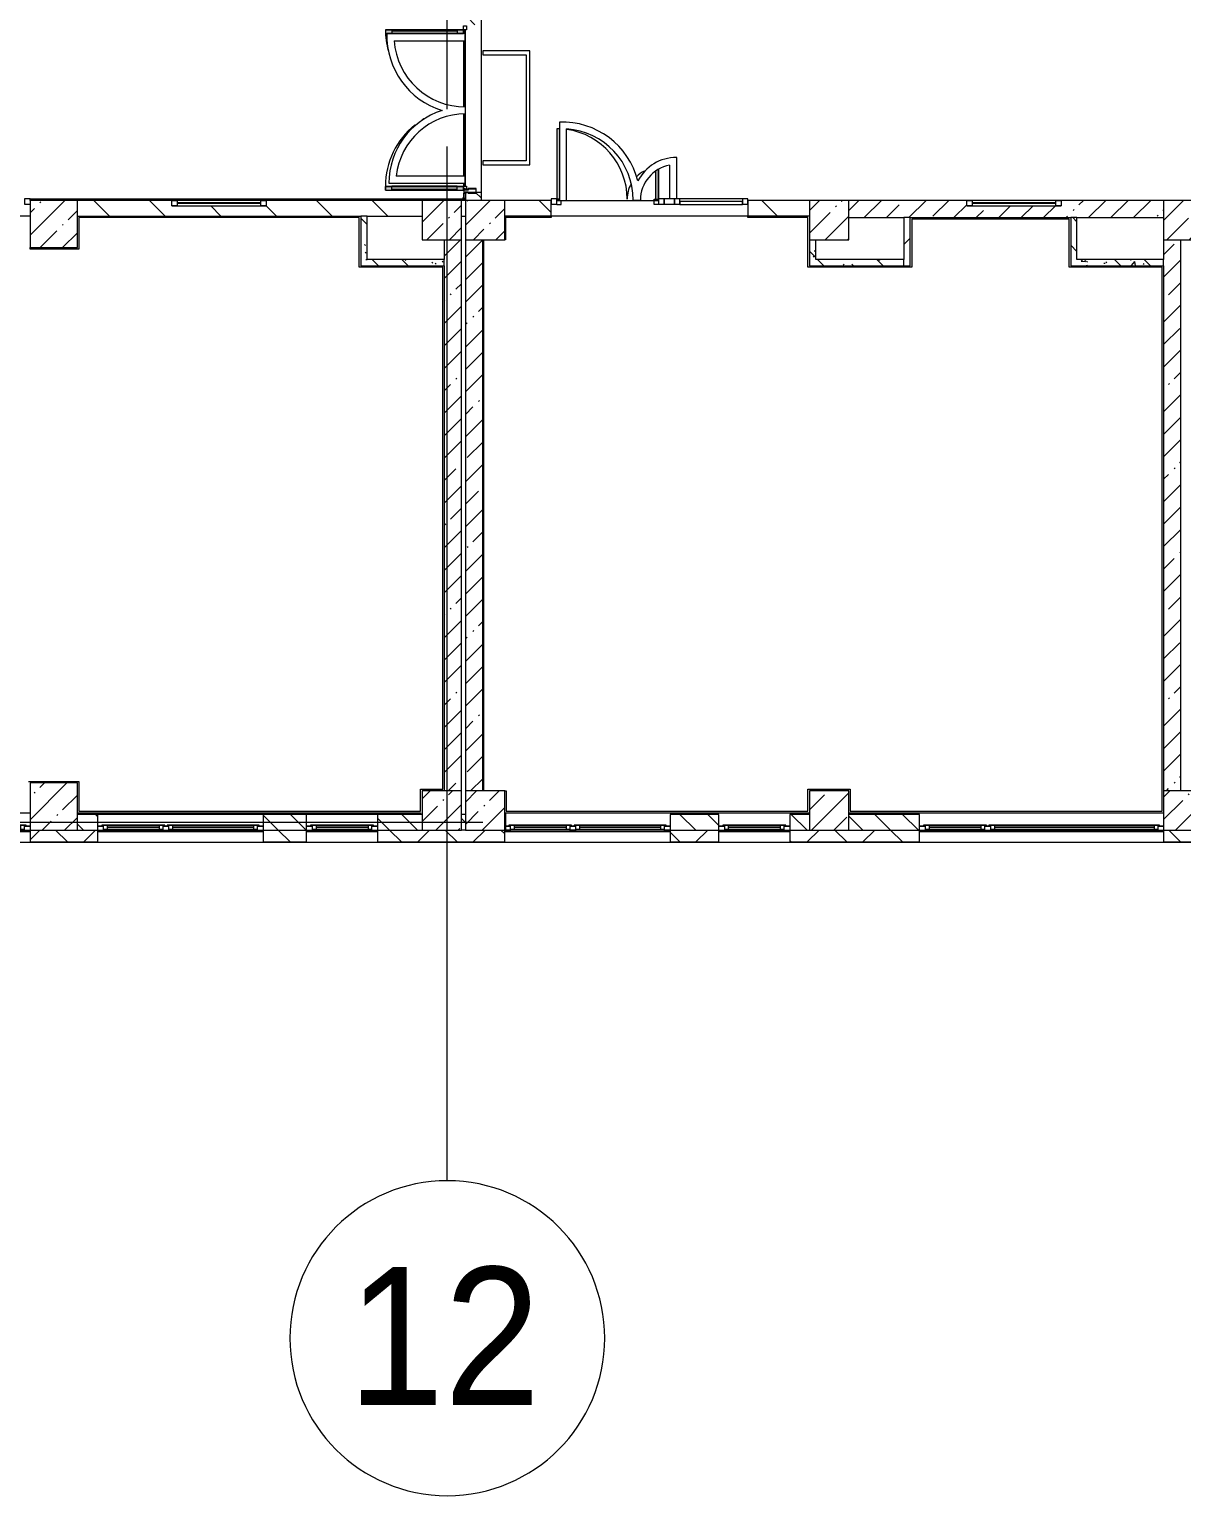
# Model space of a CAD drawing. Header units: millimetres. Extents: x 81382 to 274764, y -8553 to 29000.
# Drawn here: x 180754 to 195394, y -8553 to 10072 of the extents above; entities that cross this region are included whole.
import ezdxf

# ---------------------------------------------------------------- set-up
doc = ezdxf.new("R2010")
doc.units = ezdxf.units.MM
doc.linetypes.add('Осевая', pattern=[3175, 635, -476.25, 1587.5, -476.25])
for name, color, linetype, lineweight, true_color in [('A-DETL-GENF-4', 7, 'Continuous', 5, 0xaaaaaa), ('A-DETL-GENF-5', 7, 'Continuous', 5, 0xe2e2e2), ('A-DOOR-4', 7, 'Continuous', 5, 0xe2e2e2), ('A-DOOR-5', 7, 'Continuous', 5, 0xaaaaaa), ('A-FLOR-2', 7, 'Continuous', 5, 0xaaaaaa), ('I-WALL-4', 7, 'Continuous', 5, 0x787878)]:
    doc.layers.add(name, color=color, linetype=linetype, lineweight=lineweight, true_color=true_color)
for name, color, linetype, lineweight in [('A-GLAZ-3', 7, 'Continuous', 5), ('A-GLAZ-CURT-2', 7, 'Continuous', 5), ('A-GLAZ-CWMG-2', 7, 'Continuous', 5), ('A-WALL', 7, 'Continuous', 9), ('A-WALL-2', 7, 'Continuous', 5), ('I-WALL-2', 7, 'Continuous', 5), ('S-COLS-1', 7, 'Continuous', 5), ('Оси', 7, 'Continuous', 9), ('Оси-1', 7, 'Continuous', 20), ('Оси-2', 7, 'Осевая', 9)]:
    doc.layers.add(name, color=color, linetype=linetype, lineweight=lineweight)
doc.styles.add('Arial_1', font='arial.ttf', dxfattribs={"width": 0.9, "height": 1750})
pattern_1 = [(45, (147753.76, 0), (-285.123, 285.123), []), (45, (148038.9, 0), (-285.123, 285.123), [504.031, -100.806, 16.764, -84.042])]
pattern_2 = [(135, (147753.76, 0), (-377.171, -377.171), [533.4, -88.9, 17.78, -88.9]), (135, (147753.76, 376.94), (-377.171, -377.171), []), (50, (147753.76, 0), (637.6445, -55.7866), [66.675, -733.425]), (355, (147753.76, 0), (-123.349, 668.699), [53.34, -586.74]), (100.451, (147806.9, -4.65), (514.299, 612.908), [56.665, -623.315]), (46.184, (147753.8, 177.8), (948.776, -147.15), [100.012, -1100.137]), (96.636, (147832.8, 165.5), (830.909, 865.997), [84.998, -934.973]), (351.184, (147753.8, 177.8), (830.918, 865.988), [80.01, -880.11]), (21, (147842.66, 133.35), (530.6506, -357.928), [66.675, -733.425]), (326, (147842.66, 133.35), (216.308, 644.6585), [53.34, -586.74]), (71.451, (147886.9, 103.5), (746.9596, 286.724), [56.665, -623.315]), (37.5, (147753.76, 0), (10.8105, 295.9426), [16.764, -562.864, 16.764, -578.866, -588.962]), (37.5, (147753.76, 0), (10.8105, 295.9426), [-1175.258, 16.764, -572.198]), (7.5, (147753.76, 0), (233.8692, 350.6318), [16.764, -322.834, 16.764, -549.529, -224.472]), (7.5, (147753.76, 0), (233.8692, 350.6318), [-905.891, 16.764, -207.708]), (327.5, (147555.51, 0), (474.5678, -20.0513), [16.764, -205.486, 16.764, -676.656, -920.115]), (327.5, (147555.51, 0), (474.5678, -20.0513), [-915.67, 16.764, -903.351]), (317.5, (147466.6, 0), (518.452, 88.9934), [16.764, -272.161, 16.764, -443.738, -653.415]), (317.5, (147466.6, 0), (518.452, 88.9934), [-749.427, 16.764, -636.651])]
pattern_3 = [(135, (147753.76, 0), (-353.5534, -353.5534), [])]

# ---------------------------------------------------------------- blocks, each defined once
blk = doc.blocks.new('BSC_Колонна _Прямоугольная - 500х500-23286270-3_9_3_птичка')
at = {"layer": 'S-COLS-1'}
h = blk.add_hatch(dxfattribs=at)
h.set_pattern_fill('FP_68', color=256, style=0, pattern_type=2)
h.set_pattern_definition([(45, (-38790, -7650), (-285.123, 285.123), []), (45, (-38504.88, -7650), (-285.123, 285.123), [504.031, -100.806, 16.764, -84.042])])
h.paths.add_polyline_path([(-250, -250), (250, -250), (250, 250), (-250, 250), (-250, 100)])
for p, q in [((250, 250), (-250, 250)), ((-250, 250), (-250, -250)), ((250, -250), (250, 250)), ((-250, -250), (250, -250))]:
    blk.add_line(p, q, dxfattribs=at)
blk = doc.blocks.new('BSC_Колонна _Прямоугольная - 500х500-V190-3_9_3_птичка')
at = {"layer": 'S-COLS-1'}
h = blk.add_hatch(dxfattribs=at)
h.set_pattern_fill('FP_69', color=256, style=0, pattern_type=2)
h.set_pattern_definition([(45, (-43160, -7650), (-285.123, 285.123), []), (45, (-42874.88, -7650), (-285.123, 285.123), [504.031, -100.806, 16.764, -84.042])])
h.paths.add_polyline_path([(-250, -250), (250, -250), (250, 250), (-250, 250)])
for p, q in [((250, 250), (-250, 250)), ((-250, 250), (-250, -250)), ((250, -250), (250, 250)), ((-250, -250), (250, -250))]:
    blk.add_line(p, q, dxfattribs=at)
blk = doc.blocks.new('BSC_Колонна _Прямоугольная - 500х500-V191-3_9_3_птичка')
at = {"layer": 'S-COLS-1'}
h = blk.add_hatch(dxfattribs=at)
h.set_pattern_fill('FP_70', color=256, style=0, pattern_type=2)
h.set_pattern_definition([(45, (-47660, -7650), (-285.123, 285.123), []), (45, (-47374.88, -7650), (-285.123, 285.123), [504.031, -100.806, 16.764, -84.042])])
h.paths.add_polyline_path([(-113, -250), (250, -250), (250, 250), (-250, 250), (-250, -250)])
for p, q in [((250, 250), (-250, 250)), ((-250, 250), (-250, -250)), ((250, -250), (250, 250)), ((-250, -250), (250, -250))]:
    blk.add_line(p, q, dxfattribs=at)
blk = doc.blocks.new('BSC_Колонна _Прямоугольная - 500х500-V196-3_9_3_птичка')
at = {"layer": 'S-COLS-1'}
h = blk.add_hatch(dxfattribs=at)
h.set_pattern_fill('FP_75', color=256, style=0, pattern_type=2)
h.set_pattern_definition([(45, (-38790, -150), (-285.123, 285.123), []), (45, (-38504.88, -150), (-285.123, 285.123), [504.031, -100.806, 16.764, -84.042])])
h.paths.add_polyline_path([(-250, -250), (250, -250), (250, 250), (-250, 250), (-250, 80)])
for p, q in [((250, 250), (-250, 250)), ((-250, 250), (-250, -250)), ((250, -250), (250, 250)), ((-250, -250), (250, -250))]:
    blk.add_line(p, q, dxfattribs=at)
blk = doc.blocks.new('BSC_Колонна _Прямоугольная - 500х500-V197-3_9_3_птичка')
at = {"layer": 'S-COLS-1'}
h = blk.add_hatch(dxfattribs=at)
h.set_pattern_fill('FP_76', color=256, style=0, pattern_type=2)
h.set_pattern_definition([(45, (-43160, -150), (-285.123, 285.123), []), (45, (-42874.88, -150), (-285.123, 285.123), [504.031, -100.806, 16.764, -84.042])])
h.paths.add_polyline_path([(-250, -250), (250, -250), (250, 250), (-250, 250)])
for p, q in [((250, 250), (-250, 250)), ((-250, 250), (-250, -250)), ((250, -250), (250, 250)), ((-250, -250), (250, -250))]:
    blk.add_line(p, q, dxfattribs=at)
blk = doc.blocks.new('BSC_Колонна _Прямоугольная - 500х500-V198-3_9_3_птичка')
at = {"layer": 'S-COLS-1'}
h = blk.add_hatch(dxfattribs=at)
h.set_pattern_fill('FP_77', color=256, style=0, pattern_type=2)
h.set_pattern_definition([(45, (-47660, -150), (-285.123, 285.123), []), (45, (-47374.88, -150), (-285.123, 285.123), [504.031, -100.806, 16.764, -84.042])])
h.paths.add_polyline_path([(-250, -250), (250, -250), (250, 250), (-250, 250)])
for p, q in [((250, 250), (-250, 250)), ((-250, 250), (-250, -250)), ((250, -250), (250, 250)), ((-250, -250), (250, -250))]:
    blk.add_line(p, q, dxfattribs=at)
blk = doc.blocks.new('BSC_Колонна _Прямоугольная - 600х600-V214-3_9_3_птичка')
at = {"layer": 'S-COLS-1'}
h = blk.add_hatch(dxfattribs=at)
h.set_pattern_fill('FP_100', color=256, style=0, pattern_type=2)
h.set_pattern_definition([(45, (-33310, -7600), (-285.123, 285.123), []), (45, (-33024.88, -7600), (-285.123, 285.123), [504.031, -100.806, 16.764, -84.042])])
h.paths.add_polyline_path([(-300, -300), (300, -300), (300, 300), (-300, 300), (-300, 150)])
for p, q in [((300, 300), (-300, 300)), ((-300, 300), (-300, -300)), ((300, -300), (300, 300)), ((-300, -300), (300, -300))]:
    blk.add_line(p, q, dxfattribs=at)
blk = doc.blocks.new('BSC_Колонна _Прямоугольная - 600х600-V215-3_9_3_птичка')
at = {"layer": 'S-COLS-1'}
h = blk.add_hatch(dxfattribs=at)
h.set_pattern_fill('FP_101', color=256, style=0, pattern_type=2)
h.set_pattern_definition([(45, (-33310, -200), (-285.123, 285.123), []), (45, (-33024.88, -200), (-285.123, 285.123), [504.031, -100.806, 16.764, -84.042])])
h.paths.add_polyline_path([(-300, -300), (300, -300), (300, 300), (-300, 300), (-300, 30)])
for p, q in [((300, 300), (-300, 300)), ((-300, 300), (-300, -300)), ((300, -300), (300, 300)), ((-300, -300), (300, -300))]:
    blk.add_line(p, q, dxfattribs=at)
blk = doc.blocks.new('120_Окно_СКБ_2Ст - 120_Окно_СКБ_2Ст 2100х2400 _мал створка справа_-22446225-3_9_3_птичка')
at = {"layer": 'A-GLAZ-3'}
for p, q in [((-1050, -127), (-1050, -57)), ((-1050, -57), (-980, -57)), ((1050, -57), (-1050, -57)), ((-980, -127), (-1050, -127)), ((-1050, -127), (-1000, -127)), ((-980, -127), (-1000, -127)), ((-1000, -127), (-1000, -137)), ((-1000, -137), (170, -137)), ((170, -137), (-1000, -137)), ((-980, -57), (-980, -127)), ((150, -87), (-980, -87)), ((-980, -87), (-980, -127)), ((-930, -137), (-930, -87)), ((-930, -107), (100, -107)), ((100, -117), (-930, -117)), ((100, -137), (100, -87)), ((150, -127), (150, -57)), ((150, -57), (220, -57)), ((150, -127), (150, -87)), ((220, -127), (150, -127)), ((170, -127), (150, -127)), ((170, -127), (200, -127)), ((170, -137), (170, -127)), ((220, -127), (200, -127)), ((200, -127), (200, -137)), ((200, -137), (1000, -137)), ((1000, -137), (200, -137)), ((220, -57), (220, -127)), ((980, -87), (220, -87)), ((220, -87), (220, -127)), ((270, -137), (270, -87)), ((270, -107), (930, -107)), ((930, -117), (270, -117)), ((930, -137), (930, -87)), ((980, -127), (980, -57)), ((980, -57), (1050, -57)), ((980, -127), (980, -87)), ((1050, -127), (980, -127)), ((1000, -127), (980, -127)), ((1000, -127), (1050, -127)), ((1000, -137), (1000, -127)), ((1050, -57), (1050, -127))]:
    blk.add_line(p, q, dxfattribs=at)
blk = doc.blocks.new('120_Окно_СКБ_1Ст - 120_Окно_СКБ_1Ст 900х2500_h_-22445987-3_9_3_птичка')
at = {"layer": 'A-GLAZ-3'}
for p, q in [((-450, -127), (-450, -57)), ((-450, -57), (-380, -57)), ((450, -57), (-450, -57)), ((-380, -127), (-450, -127)), ((-450, -127), (-400, -127)), ((-380, -127), (-400, -127)), ((-400, -127), (-400, -137)), ((-400, -137), (400, -137)), ((400, -137), (-400, -137)), ((-380, -57), (-380, -127)), ((380, -87), (-380, -87)), ((-380, -87), (-380, -127)), ((-330, -137), (-330, -87)), ((-330, -107), (330, -107)), ((330, -117), (-330, -117)), ((330, -137), (330, -87)), ((380, -127), (380, -57)), ((380, -57), (450, -57)), ((380, -127), (380, -87)), ((450, -127), (380, -127)), ((400, -127), (380, -127)), ((400, -127), (450, -127)), ((400, -137), (400, -127)), ((450, -57), (450, -127))]:
    blk.add_line(p, q, dxfattribs=at)
blk = doc.blocks.new('120_Окно_СКБ_2Ст - 120_Окно_СКБ_2Ст 3100х2500 _мал_створка слева_ 2-V220-3_9_3_птичка')
at = {"layer": 'A-GLAZ-3'}
for p, q in [((-1550, -127), (-1550, -57)), ((-1550, -57), (-1480, -57)), ((1550, -57), (-1550, -57)), ((-1480, -127), (-1550, -127)), ((-1550, -127), (-1500, -127)), ((-1480, -127), (-1500, -127)), ((-1500, -127), (-1500, -137)), ((-1500, -137), (670, -137)), ((670, -137), (-1500, -137)), ((-1480, -57), (-1480, -127)), ((650, -87), (-1480, -87)), ((-1480, -87), (-1480, -127)), ((-1430, -137), (-1430, -87)), ((-1430, -107), (600, -107)), ((600, -117), (-1430, -117)), ((600, -137), (600, -87)), ((650, -127), (650, -57)), ((650, -57), (720, -57)), ((650, -127), (650, -87)), ((720, -127), (650, -127)), ((670, -127), (650, -127)), ((670, -127), (700, -127)), ((670, -137), (670, -127)), ((720, -127), (700, -127)), ((700, -127), (700, -137)), ((700, -137), (1500, -137)), ((1500, -137), (700, -137)), ((720, -57), (720, -127)), ((1480, -87), (720, -87)), ((720, -87), (720, -127)), ((770, -137), (770, -87)), ((770, -107), (1430, -107)), ((1430, -117), (770, -117)), ((1430, -137), (1430, -87)), ((1480, -127), (1480, -57)), ((1480, -57), (1550, -57)), ((1480, -127), (1480, -87)), ((1550, -127), (1480, -127)), ((1500, -127), (1480, -127)), ((1500, -127), (1550, -127)), ((1500, -137), (1500, -127)), ((1550, -57), (1550, -127))]:
    blk.add_line(p, q, dxfattribs=at)
blk = doc.blocks.new('120_Окно_СКБ_2Ст - 120_Окно_СКБ_2Ст 2100х2400 _мал створка справа_-V221-3_9_3_птичка')
at = {"layer": 'A-GLAZ-3'}
for p, q in [((-1050, -127), (-1050, -57)), ((-1050, -57), (-980, -57)), ((1050, -57), (-1050, -57)), ((-980, -127), (-1050, -127)), ((-1050, -127), (-1000, -127)), ((-980, -127), (-1000, -127)), ((-1000, -127), (-1000, -137)), ((-1000, -137), (170, -137)), ((170, -137), (-1000, -137)), ((-980, -57), (-980, -127)), ((150, -87), (-980, -87)), ((-980, -87), (-980, -127)), ((-930, -137), (-930, -87)), ((-930, -107), (100, -107)), ((100, -117), (-930, -117)), ((100, -137), (100, -87)), ((150, -127), (150, -57)), ((150, -57), (220, -57)), ((150, -127), (150, -87)), ((220, -127), (150, -127)), ((170, -127), (150, -127)), ((170, -127), (200, -127)), ((170, -137), (170, -127)), ((220, -127), (200, -127)), ((200, -127), (200, -137)), ((200, -137), (1000, -137)), ((1000, -137), (200, -137)), ((220, -57), (220, -127)), ((980, -87), (220, -87)), ((220, -87), (220, -127)), ((270, -137), (270, -87)), ((270, -107), (930, -107)), ((930, -117), (270, -117)), ((930, -137), (930, -87)), ((980, -127), (980, -57)), ((980, -57), (1050, -57)), ((980, -127), (980, -87)), ((1050, -127), (980, -127)), ((1000, -127), (980, -127)), ((1000, -127), (1050, -127)), ((1000, -137), (1000, -127)), ((1050, -57), (1050, -127))]:
    blk.add_line(p, q, dxfattribs=at)
blk = doc.blocks.new('BSC_Колонна _Прямоугольная - 500х500-V246-3_9_3_птичка')
at = {"layer": 'S-COLS-1'}
h = blk.add_hatch(dxfattribs=at)
h.set_pattern_fill('FP_123', color=256, style=0, pattern_type=2)
h.set_pattern_definition([(45, (-38240, -150), (-285.123, 285.123), []), (45, (-37954.88, -150), (-285.123, 285.123), [504.031, -100.806, 16.764, -84.042])])
h.paths.add_polyline_path([(-15, -250), (250, -250), (250, 250), (-250, 250), (-250, -250)])
for p, q in [((250, 250), (-250, 250)), ((-250, 250), (-250, -250)), ((250, -250), (250, 250)), ((-250, -250), (250, -250))]:
    blk.add_line(p, q, dxfattribs=at)
blk = doc.blocks.new('BSC_Колонна _Прямоугольная - 500х500-V247-3_9_3_птичка')
at = {"layer": 'S-COLS-1'}
h = blk.add_hatch(dxfattribs=at)
h.set_pattern_fill('FP_124', color=256, style=0, pattern_type=2)
h.set_pattern_definition([(45, (-38240, -7650), (-285.123, 285.123), []), (45, (-37954.88, -7650), (-285.123, 285.123), [504.031, -100.806, 16.764, -84.042])])
h.paths.add_polyline_path([(-15, -250), (250, -250), (250, 250), (-250, 250), (-250, -250)])
for p, q in [((250, 250), (-250, 250)), ((-250, 250), (-250, -250)), ((250, -250), (250, 250)), ((-250, -250), (250, -250))]:
    blk.add_line(p, q, dxfattribs=at)
blk = doc.blocks.new('120_Окно_СКБ_1Ст - 120_Окно_СКБ_1Ст 400х1200 EI30-24228909-3_9_3_птичка')
at = {"layer": 'A-GLAZ-3'}
for p, q in [((-600, 30), (-600, 100)), ((-600, 100), (-530, 100)), ((600, 100), (-600, 100)), ((-530, 30), (-600, 30)), ((-600, 30), (600, 30)), ((-530, 100), (-530, 30)), ((530, 70), (-530, 70)), ((530, 60), (-530, 60)), ((530, 30), (530, 100)), ((530, 100), (600, 100)), ((600, 30), (530, 30)), ((600, 100), (600, 30))]:
    blk.add_line(p, q, dxfattribs=at)
blk = doc.blocks.new('Прямоугольный импост - 50 x 70 мм-31700031-3_9_3_птичка')
at = {"layer": 'A-GLAZ-CWMG-2'}
for p, q in [((-70, 35), (0, 35)), ((-70, -35), (-70, 35)), ((0, -35), (-70, -35)), ((0, -15), (0, -35))]:
    blk.add_line(p, q, dxfattribs=at)
blk = doc.blocks.new('Прямоугольный импост - 50 x 70 мм-V347-3_9_3_птичка')
at = {"layer": 'A-GLAZ-CWMG-2'}
for p, q in [((-70, 35), (0, 35)), ((-70, -35), (-70, 35)), ((0, 35), (0, -35)), ((0, -35), (-70, -35))]:
    blk.add_line(p, q, dxfattribs=at)
blk = doc.blocks.new('Дверь_Витражная_остекление_ - ДВН_ДАО_Главный вход_1200 в свету-V350-3_9_3_птичка')
at = {"layer": 'A-DOOR-4'}
for points in [[(-647, 30), (-613, 35), (-613, 925), (-647, 922), (-647, 35)], [(607, 30), (647, 35), (647, 410), (607, 378), (607, 35)]]:
    blk.add_hatch(color=256, dxfattribs=at).paths.add_polyline_path(points)
at = {"layer": 'A-DETL-GENF-4'}
for p, q in [((-613, 925), (-647, 925)), ((-647, 925), (-647, 35)), ((607, 385), (607, 30)), ((647, 35), (647, 410)), ((-647, 30), (-613, 30)), ((-613, 30), (-647, 30)), ((-592, -40), (-592, 15)), ((592, -40), (592, 30)), ((592, 30), (647, 30)), ((607, 30), (647, 30)), ((-647, -40), (-592, -40)), ((647, -40), (592, -40))]:
    blk.add_line(p, q, dxfattribs=at)
at = {"layer": 'A-DOOR-5'}
for p, q in [((-647, 925), (-647, 35)), ((647, 410), (647, 35))]:
    blk.add_line(p, q, dxfattribs=at)
for centre, radius, start, end in [((-647, 30), 895, 87.7864, 90), ((-647, 30), 895, 360, 81.929), ((647, 30), 400, 117.1206, 134.5389), ((647, 30), 400, 151.213, 180)]:
    blk.add_arc(centre, radius, start, end, dxfattribs=at)
blk = doc.blocks.new('Системная панель - Стемалит - 40мм-32257327-3_9_3_птичка')
at = {"layer": 'A-GLAZ-CURT-2'}
for p, q in [((65, 35), (-65, 35)), ((-65, 35), (-65, -35)), ((65, -35), (65, 35)), ((-65, -35), (65, -35))]:
    blk.add_line(p, q, dxfattribs=at)
blk = doc.blocks.new('Прямоугольный импост - 50 x 70 мм-31687886-3_9_3_птичка')
at = {"layer": 'A-GLAZ-CWMG-2'}
for p, q in [((-35, 35), (35, 35)), ((-35, -35), (-35, 35)), ((35, 35), (35, -35)), ((35, -35), (-35, -35))]:
    blk.add_line(p, q, dxfattribs=at)
blk = doc.blocks.new('Прямоугольный импост - 50 x 70 мм-31701779-3_9_3_птичка')
at = {"layer": 'A-GLAZ-CWMG-2'}
for p, q in [((0, 35), (-70, 35)), ((-70, 35), (-70, -35)), ((0, -35), (0, 35)), ((-70, -35), (0, -35))]:
    blk.add_line(p, q, dxfattribs=at)
blk = doc.blocks.new('Системная панель - Стекло - 40мм-V351-3_9_3_птичка')
at = {"layer": 'A-GLAZ-CURT-2'}
for p, q in [((397.5, 0), (-397.5, 0)), ((-397.5, 0), (-397.5, -40)), ((397.5, -40), (397.5, 0)), ((-397.5, -40), (397.5, -40))]:
    blk.add_line(p, q, dxfattribs=at)
blk = doc.blocks.new('Прямоугольный импост - 50 x 70 мм-31702100-3_9_3_птичка')
at = {"layer": 'A-GLAZ-CWMG-2'}
for p, q in [((-35, 35), (35, 35)), ((-35, -35), (-35, 35)), ((35, 35), (35, -35)), ((35, -35), (-35, -35))]:
    blk.add_line(p, q, dxfattribs=at)
blk = doc.blocks.new('Прямоугольный импост - 50 x 70 мм-31720914-3_9_3_птичка')
at = {"layer": 'A-GLAZ-CWMG-2'}
blk.add_line((32940, 7920), (32145, 7920), dxfattribs=at)
blk = doc.blocks.new('Прямоугольный импост - Импост структурный с накладкой - 160мм Темный-31239214-3_9_3_птичка')
at = {"layer": 'A-GLAZ-CWMG-2'}
for p, q in [((-50, 0), (-50, 17)), ((-50, 17), (0, 17)), ((-40, 0), (-50, 0)), ((-40, -40), (-40, 0)), ((0, 0), (-10, 0)), ((-10, 0), (-10, -40)), ((0, 17), (0, 0)), ((-50, -140), (-50, -40)), ((-50, -40), (-40, -40)), ((0, -140), (-50, -140)), ((-10, -40), (0, -40)), ((0, -40), (0, -140))]:
    blk.add_line(p, q, dxfattribs=at)
blk = doc.blocks.new('Дверь_Витражная_остекление_ - ДВН_ДАО_Главный вход_1800 в свету 5-32258809-3_9_3_птичка')
at = {"layer": 'A-DETL-GENF-5'}
for points in [[(-947.5, -1012.5), (-947.5, -20), (-992.5, -20), (-992.5, -1012.5)], [(1042.5, -1012.5), (1042.5, -20), (997.5, -20), (997.5, -1012.5)]]:
    blk.add_hatch(color=256, dxfattribs=at).paths.add_polyline_path(points)
at = {"layer": 'A-DETL-GENF-4'}
for p, q in [((-947.5, -20), (-992.5, -20)), ((-992.5, -1012.5), (-992.5, -20)), ((-947.5, -20), (-992.5, -20)), ((-992.5, -20), (-992.5, -1012.5)), ((-992.5, -100), (-947.5, -100)), ((-982.5, -932.5), (-982.5, -100)), ((-947.5, -1012.5), (-947.5, -20)), ((-947.5, -1012.5), (-947.5, -20)), ((988.5, -932.5), (988.5, -100)), ((997.5, -1012.5), (997.5, -20)), ((997.5, -20), (997.5, -1012.5)), ((1042.5, -100), (997.5, -100)), ((1032.5, -932.5), (1032.5, -100)), ((1042.5, -1012.5), (1042.5, -20)), ((1042.5, -1012.5), (1042.5, -20)), ((-992.5, -932.5), (-947.5, -932.5)), ((-992.5, -1012.5), (-947.5, -1012.5)), ((-992.5, -1012.5), (-947.5, -1012.5)), ((1042.5, -932.5), (997.5, -932.5)), ((1042.5, -1012.5), (997.5, -1012.5)), ((997.5, -1012.5), (1042.5, -1012.5))]:
    blk.add_line(p, q, dxfattribs=at)
at = {"layer": 'A-DOOR-5'}
for p, q in [((-1042.5, 20), (-992.5, 20)), ((-1042.5, -20), (-1042.5, 20)), ((-992.5, 20), (-992.5, -20)), ((992.5, 20), (1042.5, 20)), ((992.5, -20), (992.5, 20)), ((1042.5, 20), (1042.5, -20)), ((-992.5, -20), (-1042.5, -20)), ((-992.5, -1012.5), (-992.5, -20)), ((992.5, -1012.5), (992.5, -20)), ((1042.5, -20), (992.5, -20))]:
    blk.add_line(p, q, dxfattribs=at)
for centre, start, end in [((992.5, -20), 208.98841, 212.15997), ((992.5, -20), 218.4779, 270), ((-992.5, -20), 270, 285.59895)]:
    blk.add_arc(centre, 992.5, start, end, dxfattribs=at)
blk = doc.blocks.new('Прямоугольный импост - Импост структурный с накладкой - 160мм Темный-31915521-3_9_3_птичка')
at = {"layer": 'A-GLAZ-CWMG-2'}
for p, q in [((-25, 0), (-25, 17)), ((-25, 17), (25, 17)), ((-15, 0), (-25, 0)), ((-15, -40), (-15, 0)), ((25, 0), (15, 0)), ((15, 0), (15, -40)), ((25, 17), (25, 0)), ((-25, -140), (-25, -40)), ((-25, -40), (-15, -40)), ((25, -140), (-25, -140)), ((15, -40), (25, -40)), ((25, -40), (25, -140))]:
    blk.add_line(p, q, dxfattribs=at)
blk = doc.blocks.new('120_Окно_СКБ_1Ст - 120_Окно_СКБ_1Ст 400х1200 EI30-24228621-3_9_3_птичка')
at = {"layer": 'A-GLAZ-3'}
for p, q in [((-600, 40), (-600, 110)), ((-600, 110), (-530, 110)), ((600, 110), (-600, 110)), ((-530, 40), (-600, 40)), ((-600, 40), (600, 40)), ((-530, 110), (-530, 40)), ((530, 80), (-530, 80)), ((530, 70), (-530, 70)), ((530, 40), (530, 110)), ((530, 110), (600, 110)), ((600, 40), (530, 40)), ((600, 110), (600, 40))]:
    blk.add_line(p, q, dxfattribs=at)
blk = doc.blocks.new('Ось сетки - D8-29747960-3_9_3_птичка')
at = {"layer": 'Оси-1'}
for start, end in [(360, 180), (180, 360)]:
    blk.add_arc((0, 0), 4, start, end, dxfattribs=at)

msp = doc.modelspace()

# ---------------------------------------------------------------- hatches: boundary and pattern name
at = {"layer": 'A-WALL-2'}
h = msp.add_hatch(dxfattribs=at)
h.set_pattern_fill('FP_91', color=256, style=0, pattern_type=2)
h.set_pattern_definition([(135, (147753.76, 0), (-176.7767, -176.7767), [])])
h.paths.add_polyline_path([(213012.5, -100), (213163.8, -100), (213163.8, 100), (212913.8, 100), (212913.8, -100)])
h.paths.add_polyline_path([(202758.2, -100), (203263.8, -100), (203263.8, 100), (202513.8, 100), (202513.8, -100)])
h.paths.add_polyline_path([(204663.8, -100), (205563.8, -100), (205563.8, 100), (204663.8, 100), (204663.8, -52.2)])
h.paths.add_polyline_path([(212013.8, -100), (212013.8, 100), (211463.8, 100), (211463.8, -100)])
h.paths.add_polyline_path([(209163.8, -100), (209363.8, -100), (209363.8, 100), (209163.8, 100), (209163.8, 42.9)])
h.paths.add_polyline_path([(191571.8, -100), (192063.8, -100), (192063.8, 100), (191163.8, 100), (191163.8, -100)])
h.paths.add_polyline_path([(195913.8, -100), (195913.8, 100), (195663.8, 100), (195663.8, -100)])
h.paths.add_polyline_path([(198763.8, -100), (198763.8, 100), (198013.8, 100), (198013.8, -100)])
h.paths.add_polyline_path([(190413.8, -100), (190663.8, -100), (190663.8, 100), (190413.8, 100)])
h.paths.add_polyline_path([(200163.8, -100), (200413.8, -100), (200413.8, 100), (200163.8, 100), (200163.8, 33.3)])
h.paths.add_polyline_path([(189513.8, -100), (189513.8, 100), (188893.8, 100), (188893.8, -100)])
h.paths.add_polyline_path([(181623.8, -100), (181623.8, 100), (181363.8, 100), (181363.8, -100)])
h.paths.add_polyline_path([(186293.8, -100), (186293.8, 100), (186243.8, 100), (186243.8, -100)])
h.paths.add_polyline_path([(177563.5, -100), (177736.6, -100), (177736.6, 100), (177563.5, 100), (177563.5, 55.2)])
h.paths.add_polyline_path([(185743.8, -100), (185743.8, 100), (185176.8, 100), (185176.8, -100)])
h.paths.add_polyline_path([(179453.1, -100), (179863.8, -100), (179863.8, 100), (178636.6, 100), (178636.6, -100)])
h.paths.add_polyline_path([(183723.8, -100), (184276.8, -100), (184276.8, 100), (183723.8, 100)])
h.paths.add_polyline_path([(170263.8, -100), (170463.8, -100), (170463.8, 100), (170263.8, 100), (170263.8, 63.6)])
h.paths.add_polyline_path([(172563.8, -100), (173313.8, -100), (173313.8, 100), (172563.8, 100)])
h.paths.add_polyline_path([(163363.8, -100), (163363.8, 100), (162613.8, 100), (162613.8, -100)])
h.paths.add_polyline_path([(169363.8, -100), (169663.8, -100), (169663.8, 100), (169363.8, 100)])
h.paths.add_polyline_path([(164263.8, -100), (165013.8, -100), (165013.8, 100), (164263.8, 100)])
h.paths.add_polyline_path([(167334.5, -100), (168463.8, -100), (168463.8, 100), (167113.8, 100), (167113.8, -100)])
h.paths.add_polyline_path([(174163.5, -100), (174163.5, 100), (173913.8, 100), (173913.8, -100)])
h.paths.add_polyline_path([(154583.8, -100), (155413.8, -100), (155413.8, 100), (154583.8, 100)])
h.paths.add_polyline_path([(158863.8, -100), (158863.8, 100), (158113.5, 100), (158113.5, -100)])
h.paths.add_polyline_path([(159876.9, -100), (159913.8, -100), (159913.8, 100), (159763.8, 100), (159763.8, -100)])
h = msp.add_hatch(dxfattribs=at)
h.set_pattern_fill('FP_93', color=256, style=0, pattern_type=2)
h.set_pattern_definition([(45, (147753.76, 0), (-353.5534, 353.5534), []), (135, (147753.76, 0), (-353.5534, -353.5534), [])])
h.paths.add_polyline_path([(202758.2, -250), (203263.8, -250), (203263.8, -100), (202513.8, -100), (202513.8, -250)])
h.paths.add_polyline_path([(204380.9, -250), (204380.9, -100), (204163.8, -100), (204163.8, -250)])
h.paths.add_polyline_path([(192063.8, -250), (192063.8, -100), (190413.8, -100), (190413.8, -250), (191571.8, -250)])
h.paths.add_polyline_path([(195913.8, -250), (195913.8, -100), (195163.8, -100), (195163.8, -250), (195663.8, -250)])
h.paths.add_polyline_path([(188893.8, -250), (189513.8, -250), (189513.8, -100), (188893.8, -100)])
h.paths.add_polyline_path([(200413.8, -250), (200413.8, -100), (199663.8, -100), (199663.8, -250), (199961.6, -250)])
h.paths.add_polyline_path([(198013.8, -250), (198763.8, -250), (198763.8, -100), (198013.8, -100)])
h.paths.add_polyline_path([(179453.1, -250), (179863.8, -250), (179863.8, -100), (178636.6, -100), (178636.6, -250)])
h.paths.add_polyline_path([(186793.8, -250), (186793.8, -100), (185176.8, -100), (185176.8, -250), (185978.6, -250)])
h.paths.add_polyline_path([(180763.8, -250), (181623.8, -250), (181623.8, -100), (180763.8, -100)])
h.paths.add_polyline_path([(183723.8, -250), (184276.8, -250), (184276.8, -100), (183723.8, -100)])
h.paths.add_polyline_path([(177736.6, -250), (177736.6, -100), (176963.5, -100), (176963.5, -250), (177588.7, -250)])
h.paths.add_polyline_path([(173859.9, -250), (174163.5, -250), (174163.5, -100), (172563.8, -100), (172563.8, -250), (172927.7, -250)])
h.paths.add_polyline_path([(170263.8, -250), (170463.8, -250), (170463.8, -100), (169363.8, -100), (169363.8, -250), (170131.1, -250)])
h.paths.add_polyline_path([(168463.8, -250), (168463.8, -100), (167113.8, -100), (167113.8, -250), (167334.5, -250)])
h.paths.add_polyline_path([(162613.8, -250), (163363.8, -250), (163363.8, -100), (162613.8, -100)])
h.paths.add_polyline_path([(165013.8, -250), (165013.8, -100), (164263.8, -100), (164263.8, -250), (164537.9, -250)])
h.paths.add_polyline_path([(159763.8, -250), (160513.8, -250), (160513.8, -100), (159763.8, -100)])
h.paths.add_polyline_path([(154583.8, -250), (156013.5, -250), (156013.5, -100), (154583.8, -100)])
h.paths.add_polyline_path([(151483.8, -250), (151483.8, -100), (147493.8, -100), (147493.8, -250), (150554.8, -250)])
h.paths.add_polyline_path([(158863.8, -250), (158863.8, -100), (158113.5, -100), (158113.5, -250)])
at = {"layer": 'I-WALL-2'}
h = msp.add_hatch(dxfattribs=at)
h.set_pattern_fill('FP_92', color=256, style=0, pattern_type=2)
h.set_pattern_definition(pattern_3)
h.paths.add_polyline_path([(186293.8, 7900), (186493.8, 7900), (186493.8, 8000), (186293.8, 8000)])
h.paths.add_polyline_path([(186293.8, 10130), (186493.8, 10130), (186493.8, 10230), (186293.8, 10230)])
h = msp.add_hatch(dxfattribs=at)
h.set_pattern_fill('FP_92', color=256, style=0, pattern_type=2)
h.set_pattern_definition(pattern_3)
h.paths.add_polyline_path([(189883.8, 7700), (190663.8, 7700), (190663.8, 7900), (189883.8, 7900)])
h.paths.add_polyline_path([(181363.8, 7700), (185743.8, 7700), (185743.8, 7900), (183763.8, 7900), (183763.8, 7830), (182563.8, 7830), (182563.8, 7900), (181363.8, 7900), (181363.8, 7750.3)])
h.paths.add_polyline_path([(186793.8, 7700), (187383.8, 7700), (187383.8, 7900), (186793.8, 7900), (186793.8, 7750.3)])
h.paths.add_polyline_path([(186293.8, 7700), (186293.8, 7900), (186243.8, 7900), (186243.8, 7700)])
h.paths.add_polyline_path([(178113.5, 7700), (178263.8, 7700), (178263.8, 7900), (177563.5, 7900), (177563.5, 7700)])
h = msp.add_hatch(dxfattribs=at)
h.set_pattern_fill('FP_89', color=256, style=0, pattern_type=2)
h.set_pattern_definition(pattern_1)
h.paths.add_polyline_path([(194063.8, 7680), (195163.8, 7680), (195163.8, 7900), (193863.8, 7900), (193863.8, 7830), (192663.8, 7830), (192663.8, 7900), (191163.8, 7900), (191163.8, 7680), (193983.8, 7680)])
h = msp.add_hatch(dxfattribs=at)
h.set_pattern_fill('FP_94', color=256, style=0, pattern_type=2)
h.set_pattern_definition([(45, (147753.76, 0), (-176.7767, 176.7767), [])])
h.paths.add_polyline_path([(191943.8, 7070), (191943.8, 7680), (191863.8, 7680), (191863.8, 7070)])
h = msp.add_hatch(dxfattribs=at)
h.set_pattern_fill('FP_89', color=256, style=0, pattern_type=2)
h.set_pattern_definition(pattern_1)
h.paths.add_polyline_path([(186234.3, 400), (186243.8, 400), (186243.8, 7400), (186023.8, 7400), (186023.8, 400)])
h = msp.add_hatch(dxfattribs=at)
h.set_pattern_fill('FP_89', color=256, style=0, pattern_type=2)
h.set_pattern_definition(pattern_1)
h.paths.add_polyline_path([(186513.8, 400), (186513.8, 7400), (186293.8, 7400), (186293.8, 400), (186302.4, 400)])
h = msp.add_hatch(dxfattribs=at)
h.set_pattern_fill('FP_89', color=256, style=0, pattern_type=2)
h.set_pattern_definition(pattern_1)
h.paths.add_polyline_path([(195383.8, 400), (195383.8, 7400), (195163.8, 7400), (195163.8, 400), (195374.3, 400)])
at = {"layer": 'I-WALL-4'}
h = msp.add_hatch(dxfattribs=at)
h.set_pattern_fill('FP_97', color=256, style=0, pattern_type=2)
h.set_pattern_definition(pattern_2)
h.paths.add_polyline_path([(185043.8, 7150), (185043.8, 7700), (184963.8, 7700), (184963.8, 7150)])
h = msp.add_hatch(dxfattribs=at)
h.set_pattern_fill('FP_97', color=256, style=0, pattern_type=2)
h.set_pattern_definition(pattern_2)
h.paths.add_polyline_path([(194063.8, 7070), (194063.8, 7680), (193983.8, 7680), (193983.8, 7070)])
h = msp.add_hatch(dxfattribs=at)
h.set_pattern_fill('FP_97', color=256, style=0, pattern_type=2)
h.set_pattern_definition(pattern_2)
h.paths.add_polyline_path([(190743.8, 7150), (190743.8, 7400), (190663.8, 7400), (190663.8, 7150)])
h = msp.add_hatch(dxfattribs=at)
h.set_pattern_fill('FP_97', color=256, style=0, pattern_type=2)
h.set_pattern_definition(pattern_2)
h.paths.add_polyline_path([(186023.8, 7070), (186023.8, 7150), (184963.8, 7150), (184963.8, 7070), (185978.6, 7070)])
h = msp.add_hatch(dxfattribs=at)
h.set_pattern_fill('FP_97', color=256, style=0, pattern_type=2)
h.set_pattern_definition(pattern_2)
h.paths.add_polyline_path([(191863.8, 7070), (191863.8, 7150), (190663.8, 7150), (190663.8, 7070), (191571.8, 7070)])
h = msp.add_hatch(dxfattribs=at)
h.set_pattern_fill('FP_97', color=256, style=0, pattern_type=2)
h.set_pattern_definition(pattern_2)
h.paths.add_polyline_path([(195163.8, 7070), (195163.8, 7150), (194063.8, 7150), (194063.8, 7070)])

# ---------------------------------------------------------------- linework, layer by layer
at = {"layer": 'A-FLOR-2'}
for p, q in [((186273.3, 10064.1), (186273.3, 10018)), ((186273.8, 10018), (186273.8, 10064.1)), ((186290.8, 10018), (185296.1, 10018)), ((185388, 9928), (186290.8, 9928)), ((186273.3, 9928), (186273.3, 9088.1)), ((186273.8, 9088.1), (186273.8, 9928)), ((186290.8, 9928), (186290.8, 10018)), ((187113.8, 9799.8), (186513.8, 9799.8)), ((186513.8, 9799.8), (186513.8, 9749.8)), ((186513.8, 9749.8), (187063.8, 9749.8)), ((187063.8, 9749.8), (187063.8, 8401.7)), ((187113.8, 8351.7), (187113.8, 9799.8)), ((186273.3, 8995.9), (186273.3, 8207.6)), ((186273.8, 8207.6), (186273.8, 8995.9)), ((186293.8, 8997), (186293.8, 9087)), ((187487.8, 8894.4), (187487.8, 7900)), ((187577.8, 7900), (187577.8, 8806.8)), ((187063.8, 8401.7), (186513.8, 8401.7)), ((186513.8, 8401.7), (186513.8, 8351.7)), ((188977.9, 7920), (188977.9, 8443.9)), ((186290.8, 8207.6), (185416.3, 8207.6)), ((186290.8, 8117.6), (186290.8, 8207.6)), ((186513.8, 8351.7), (187113.8, 8351.7)), ((188887.9, 8346.4), (188887.9, 7920)), ((185321.8, 8117.6), (186290.8, 8117.6)), ((186273.3, 8117.6), (186273.3, 8080)), ((186273.8, 8080), (186273.8, 8117.6)), ((180763.8, 7920), (186263.3, 7920)), ((186273.3, 7991.2), (186273.3, 7931)), ((186273.3, 7911), (186273.3, 7900)), ((186273.8, 7931), (186273.8, 7990.6)), ((187487.8, 7900), (187577.8, 7900)), ((188426.4, 7903.5), (188516.4, 7903.5)), ((184943.8, 7680), (181383.8, 7680)), ((181383.8, 7680), (181383.8, 7280)), ((184943.8, 7050), (184943.8, 7680)), ((187383.8, 7680), (186803.8, 7680)), ((186803.8, 7680), (186803.8, 7400)), ((187383.8, 7700), (187383.8, 7680)), ((189883.8, 7680), (189883.8, 7700)), ((190643.8, 7680), (189883.8, 7680)), ((190643.8, 7050), (190643.8, 7680)), ((193963.8, 7660), (191963.8, 7660)), ((191963.8, 7660), (191963.8, 7050)), ((193963.8, 7050), (193963.8, 7660)), ((180763.8, 7280), (180763.8, 7300)), ((181383.8, 7280), (180763.8, 7280)), ((186523.8, 7400), (186523.8, 400)), ((186803.8, 7400), (186793.8, 7400)), ((186008.8, 7050), (184943.8, 7050)), ((186008.8, 420), (186008.8, 7050)), ((191963.8, 7050), (190643.8, 7050)), ((195143.8, 7050), (193963.8, 7050)), ((195143.8, 140), (195143.8, 7050)), ((180743.8, 520), (181383.8, 520)), ((181383.8, 520), (181383.8, 140)), ((185723.8, 140), (185723.8, 420)), ((185723.8, 420), (186008.8, 420)), ((186793.8, 400), (186813.8, 400)), ((186813.8, 400), (186813.8, 140)), ((190643.8, 140), (190643.8, 420)), ((190643.8, 420), (191183.8, 420)), ((191183.8, 420), (191183.8, 140)), ((181383.8, 140), (185723.8, 140)), ((186813.8, 140), (190643.8, 140)), ((191183.8, 140), (195143.8, 140))]:
    msp.add_line(p, q, dxfattribs=at)
for centre, radius, start, end in [((186290.8, 9992), 995, 178.50265, 252.82384), ((186290.8, 9992), 905, 184.05524, 270.18994), ((186290.8, 8118), 969, 107.65196, 180.02266), ((186290.8, 8118), 879, 89.80445, 174.14835), ((187521.4, 7900), 995, 14.33829, 91.93805), ((187521.4, 7903.5), 905, 360, 86.42904), ((188970.4, 7900), 544, 89.21005, 153.06648), ((188970.4, 7900), 454, 100.46985, 179.55829)]:
    msp.add_arc(centre, radius, start, end, dxfattribs=at)
at = {"layer": 'A-WALL'}
for p, q in [((185043.8, 7700), (184963.8, 7700)), ((191943.8, 7680), (191863.8, 7680)), ((194063.8, 7680), (193983.8, 7680)), ((186023.8, 7070), (186023.8, 7150)), ((191863.8, 7070), (191863.8, 7150)), ((195163.8, 7070), (195163.8, 7150)), ((181363.8, -100), (181623.8, -100)), ((183723.8, -100), (184276.8, -100)), ((185176.8, -100), (185743.8, -100)), ((186293.8, -100), (186243.8, -100)), ((188893.8, -100), (189513.8, -100)), ((190413.8, -100), (190663.8, -100)), ((191163.8, -100), (192063.8, -100)), ((180763.8, -250), (181623.8, -250)), ((180763.8, -253), (181623.8, -253)), ((183723.8, -250), (184276.8, -250)), ((183723.8, -253), (184276.8, -253)), ((185176.8, -250), (186793.8, -250)), ((185176.8, -253), (186793.8, -253)), ((188893.8, -250), (189513.8, -250)), ((188893.8, -253), (189513.8, -253)), ((190413.8, -250), (192063.8, -250)), ((190413.8, -253), (192063.8, -253)), ((195163.8, -250), (195913.8, -250)), ((195163.8, -253), (195913.8, -253))]:
    msp.add_line(p, q, dxfattribs=at)
at = {"layer": 'A-WALL-2'}
for p, q in [((186283.3, 7931), (186263.3, 7931)), ((186263.3, 7931), (186263.3, 7911)), ((186263.3, 7911), (186283.3, 7911)), ((186283.3, 7911), (186283.3, 7931)), ((181623.8, 100), (181363.8, 100)), ((181623.8, -258), (181623.8, 100)), ((184276.8, 100), (183723.8, 100)), ((183723.8, 100), (183723.8, -258)), ((184276.8, -258), (184276.8, 100)), ((185743.8, 100), (185176.8, 100)), ((185176.8, 100), (185176.8, -258)), ((186293.8, 100), (186243.8, 100)), ((189513.8, 100), (188893.8, 100)), ((188893.8, 100), (188893.8, -258)), ((189513.8, -258), (189513.8, 100)), ((190663.8, 100), (190413.8, 100)), ((190413.8, 100), (190413.8, -258)), ((192063.8, 100), (191163.8, 100)), ((192063.8, -258), (192063.8, 100)), ((179863.8, -100), (180763.8, -100)), ((180763.8, -100), (180763.8, -258)), ((181623.8, -100), (183723.8, -100)), ((184276.8, -100), (185176.8, -100)), ((186793.8, -258), (186793.8, -100)), ((186793.8, -100), (186803.8, -100)), ((189513.8, -100), (190413.8, -100)), ((192063.8, -100), (195163.8, -100)), ((195163.8, -100), (195163.8, -258)), ((184276.8, -258), (169363.8, -258)), ((198763.8, -258), (184276.8, -258))]:
    msp.add_line(p, q, dxfattribs=at)
at = {"layer": 'I-WALL-2'}
for p, q in [((186293.8, 9087), (186293.8, 10064.1)), ((186493.8, 10230), (186493.8, 7900)), ((186293.8, 8080), (186293.8, 8997)), ((182563.8, 7900), (181363.8, 7900)), ((185743.8, 7900), (183763.8, 7900)), ((186293.8, 7900), (186243.8, 7900)), ((186493.8, 8000), (186293.8, 8000)), ((186293.8, 8000), (186293.8, 7900)), ((187383.8, 7900), (186793.8, 7900)), ((187383.8, 7700), (187383.8, 7900)), ((187453.8, 7900), (187487.8, 7900)), ((187577.8, 7900), (188748.8, 7900)), ((190663.8, 7900), (189883.8, 7900)), ((189883.8, 7900), (189883.8, 7700)), ((192663.8, 7900), (191163.8, 7900)), ((195163.8, 7900), (193863.8, 7900)), ((180763.8, 7700), (178193.5, 7700)), ((181363.8, 7700), (184963.8, 7700)), ((184963.8, 7700), (184963.8, 7070)), ((185043.8, 7150), (185043.8, 7700)), ((185043.8, 7700), (185743.8, 7700)), ((186243.8, 7700), (186293.8, 7700)), ((190663.8, 7700), (186793.8, 7700)), ((191163.8, 7680), (191863.8, 7680)), ((191863.8, 7680), (191863.8, 7150)), ((191943.8, 7070), (191943.8, 7680)), ((191943.8, 7680), (193983.8, 7680)), ((193983.8, 7680), (193983.8, 7070)), ((194063.8, 7150), (194063.8, 7680)), ((194063.8, 7680), (195163.8, 7680)), ((186023.8, 7400), (186023.8, 7150)), ((186243.8, 400), (186243.8, 7400)), ((186293.8, 7400), (186293.8, 400)), ((186513.8, 400), (186513.8, 7400)), ((190663.8, 7400), (190663.8, 7070)), ((190743.8, 7150), (190743.8, 7400)), ((195163.8, 7400), (195163.8, 7150)), ((195383.8, 400), (195383.8, 7400)), ((186023.8, 7150), (185043.8, 7150)), ((191863.8, 7150), (190743.8, 7150)), ((195163.8, 7150), (194063.8, 7150)), ((184963.8, 7070), (186023.8, 7070)), ((186023.8, 7070), (186023.8, 400)), ((190663.8, 7070), (191943.8, 7070)), ((193983.8, 7070), (195163.8, 7070)), ((195163.8, 7070), (195163.8, 400)), ((177563.5, 120), (180763.8, 120)), ((181363.8, 120), (185723.8, 120)), ((181383.8, 100), (181383.8, 120)), ((183723.8, 100), (181623.8, 100)), ((185176.8, 100), (184276.8, 100)), ((185723.8, 120), (185723.8, 100)), ((186803.8, 120), (190663.8, 120)), ((186803.8, 120), (186803.8, -100)), ((191163.8, 120), (195163.8, 120)), ((188893.8, -100), (186803.8, -100))]:
    msp.add_line(p, q, dxfattribs=at)
at = {"layer": 'Оси'}
for p, q in [((186063.8, -4552.8), (186063.8, 7947.2)), ((174013.8, 0), (186513.8, 0))]:
    msp.add_line(p, q, dxfattribs=at)
at = {"layer": 'Оси-2'}
msp.add_line((186063.8, 7947.2), (186063.8, 11277.7), dxfattribs=at)

# ---------------------------------------------------------------- block references
at = {"layer": 'A-DOOR-5', "rotation": 269.9999999999999}
msp.add_blockref('Дверь_Витражная_остекление_ - ДВН_ДАО_Главный вход_1800 в свету 5-32258809-3_9_3_птичка', (186289.8, 9072.5), dxfattribs=at)
at = {"layer": 'A-DOOR-5'}
msp.add_blockref('Дверь_Витражная_остекление_ - ДВН_ДАО_Главный вход_1200 в свету-V350-3_9_3_птичка', (188101.3, 7885), dxfattribs=at)
at = {"layer": 'A-GLAZ-3'}
for name, p in [('120_Окно_СКБ_1Ст - 120_Окно_СКБ_1Ст 400х1200 EI30-24228909-3_9_3_птичка', (183163.8, 7800)), ('120_Окно_СКБ_1Ст - 120_Окно_СКБ_1Ст 400х1200 EI30-24228621-3_9_3_птичка', (193263.8, 7790))]:
    msp.add_blockref(name, p, dxfattribs=at)
at = {"layer": 'A-GLAZ-3', "rotation": 180}
for name, p in [('120_Окно_СКБ_1Ст - 120_Окно_СКБ_1Ст 900х2500_h_-22445987-3_9_3_птичка', (180313.8, -175)), ('120_Окно_СКБ_2Ст - 120_Окно_СКБ_2Ст 2100х2400 _мал створка справа_-22446225-3_9_3_птичка', (182673.8, -175)), ('120_Окно_СКБ_1Ст - 120_Окно_СКБ_1Ст 900х2500_h_-22445987-3_9_3_птичка', (184726.8, -175)), ('120_Окно_СКБ_2Ст - 120_Окно_СКБ_2Ст 2100х2400 _мал створка справа_-V221-3_9_3_птичка', (187843.8, -175)), ('120_Окно_СКБ_1Ст - 120_Окно_СКБ_1Ст 900х2500_h_-22445987-3_9_3_птичка', (189963.8, -175)), ('120_Окно_СКБ_2Ст - 120_Окно_СКБ_2Ст 3100х2500 _мал_створка слева_ 2-V220-3_9_3_птичка', (193613.8, -175))]:
    msp.add_blockref(name, p, dxfattribs=at)
at = {"layer": 'A-GLAZ-CURT-2'}
for name, p in [('Системная панель - Стемалит - 40мм-32257327-3_9_3_птичка', (188883.8, 7885)), ('Системная панель - Стекло - 40мм-V351-3_9_3_птичка', (189416.3, 7885))]:
    msp.add_blockref(name, p, dxfattribs=at)
at = {"layer": 'A-GLAZ-CWMG-2', "extrusion": (0, 0, -1)}
for name, p, rotation in [('Прямоугольный импост - Импост структурный с накладкой - 160мм Темный-31239214-3_9_3_птичка', (-186289.8, 8000), 270.0000000000001), ('Прямоугольный импост - Импост структурный с накладкой - 160мм Темный-31915521-3_9_3_птичка', (-186289.8, 8015), 270.0000000000001), ('Прямоугольный импост - 50 x 70 мм-31700031-3_9_3_птичка', (-180763.8, 7885), 180), ('Прямоугольный импост - 50 x 70 мм-31687886-3_9_3_птичка', (-188783.8, 7885), 180), ('Прямоугольный импост - 50 x 70 мм-31702100-3_9_3_птичка', (-188983.8, 7885), 180), ('Прямоугольный импост - 50 x 70 мм-V347-3_9_3_птичка', (-189883.8, 7885), 180)]:
    msp.add_blockref(name, p, dxfattribs=dict(at, rotation=rotation))
at = {"layer": 'A-GLAZ-CWMG-2', "rotation": 180}
msp.add_blockref('Прямоугольный импост - 50 x 70 мм-31701779-3_9_3_птичка', (187383.8, 7885), dxfattribs=at)
at = {"layer": 'A-GLAZ-CWMG-2'}
msp.add_blockref('Прямоугольный импост - 50 x 70 мм-31720914-3_9_3_птичка', (156873.8, 0), dxfattribs=at)
at = {"layer": 'S-COLS-1'}
for name, p in [('BSC_Колонна _Прямоугольная - 600х600-V214-3_9_3_птичка', (181063.8, 7600)), ('BSC_Колонна _Прямоугольная - 500х500-V247-3_9_3_птичка', (185993.8, 7650)), ('BSC_Колонна _Прямоугольная - 500х500-23286270-3_9_3_птичка', (186543.8, 7650)), ('BSC_Колонна _Прямоугольная - 500х500-V190-3_9_3_птичка', (190913.8, 7650)), ('BSC_Колонна _Прямоугольная - 500х500-V191-3_9_3_птичка', (195413.8, 7650)), ('BSC_Колонна _Прямоугольная - 600х600-V215-3_9_3_птичка', (181063.8, 200)), ('BSC_Колонна _Прямоугольная - 500х500-V246-3_9_3_птичка', (185993.8, 150)), ('BSC_Колонна _Прямоугольная - 500х500-V196-3_9_3_птичка', (186543.8, 150)), ('BSC_Колонна _Прямоугольная - 500х500-V197-3_9_3_птичка', (190913.8, 150)), ('BSC_Колонна _Прямоугольная - 500х500-V198-3_9_3_птичка', (195413.8, 150))]:
    msp.add_blockref(name, p, dxfattribs=at)
at = {"layer": 'Оси-1', "xscale": 499.9999999999995, "yscale": 499.9999999999995, "zscale": 499.9999999999995}
msp.add_blockref('Ось сетки - D8-29747960-3_9_3_птичка', (186063.8, -6552.8), dxfattribs=at)

# ---------------------------------------------------------------- texts
at = {"layer": 'Оси', "insert": (184800.7, -5649.6), "char_height": 1750, "width": 3030.379, "attachment_point": 1, "style": 'Arial_1'}
msp.add_mtext('12', dxfattribs=at)

doc.saveas('drawing.dxf')
